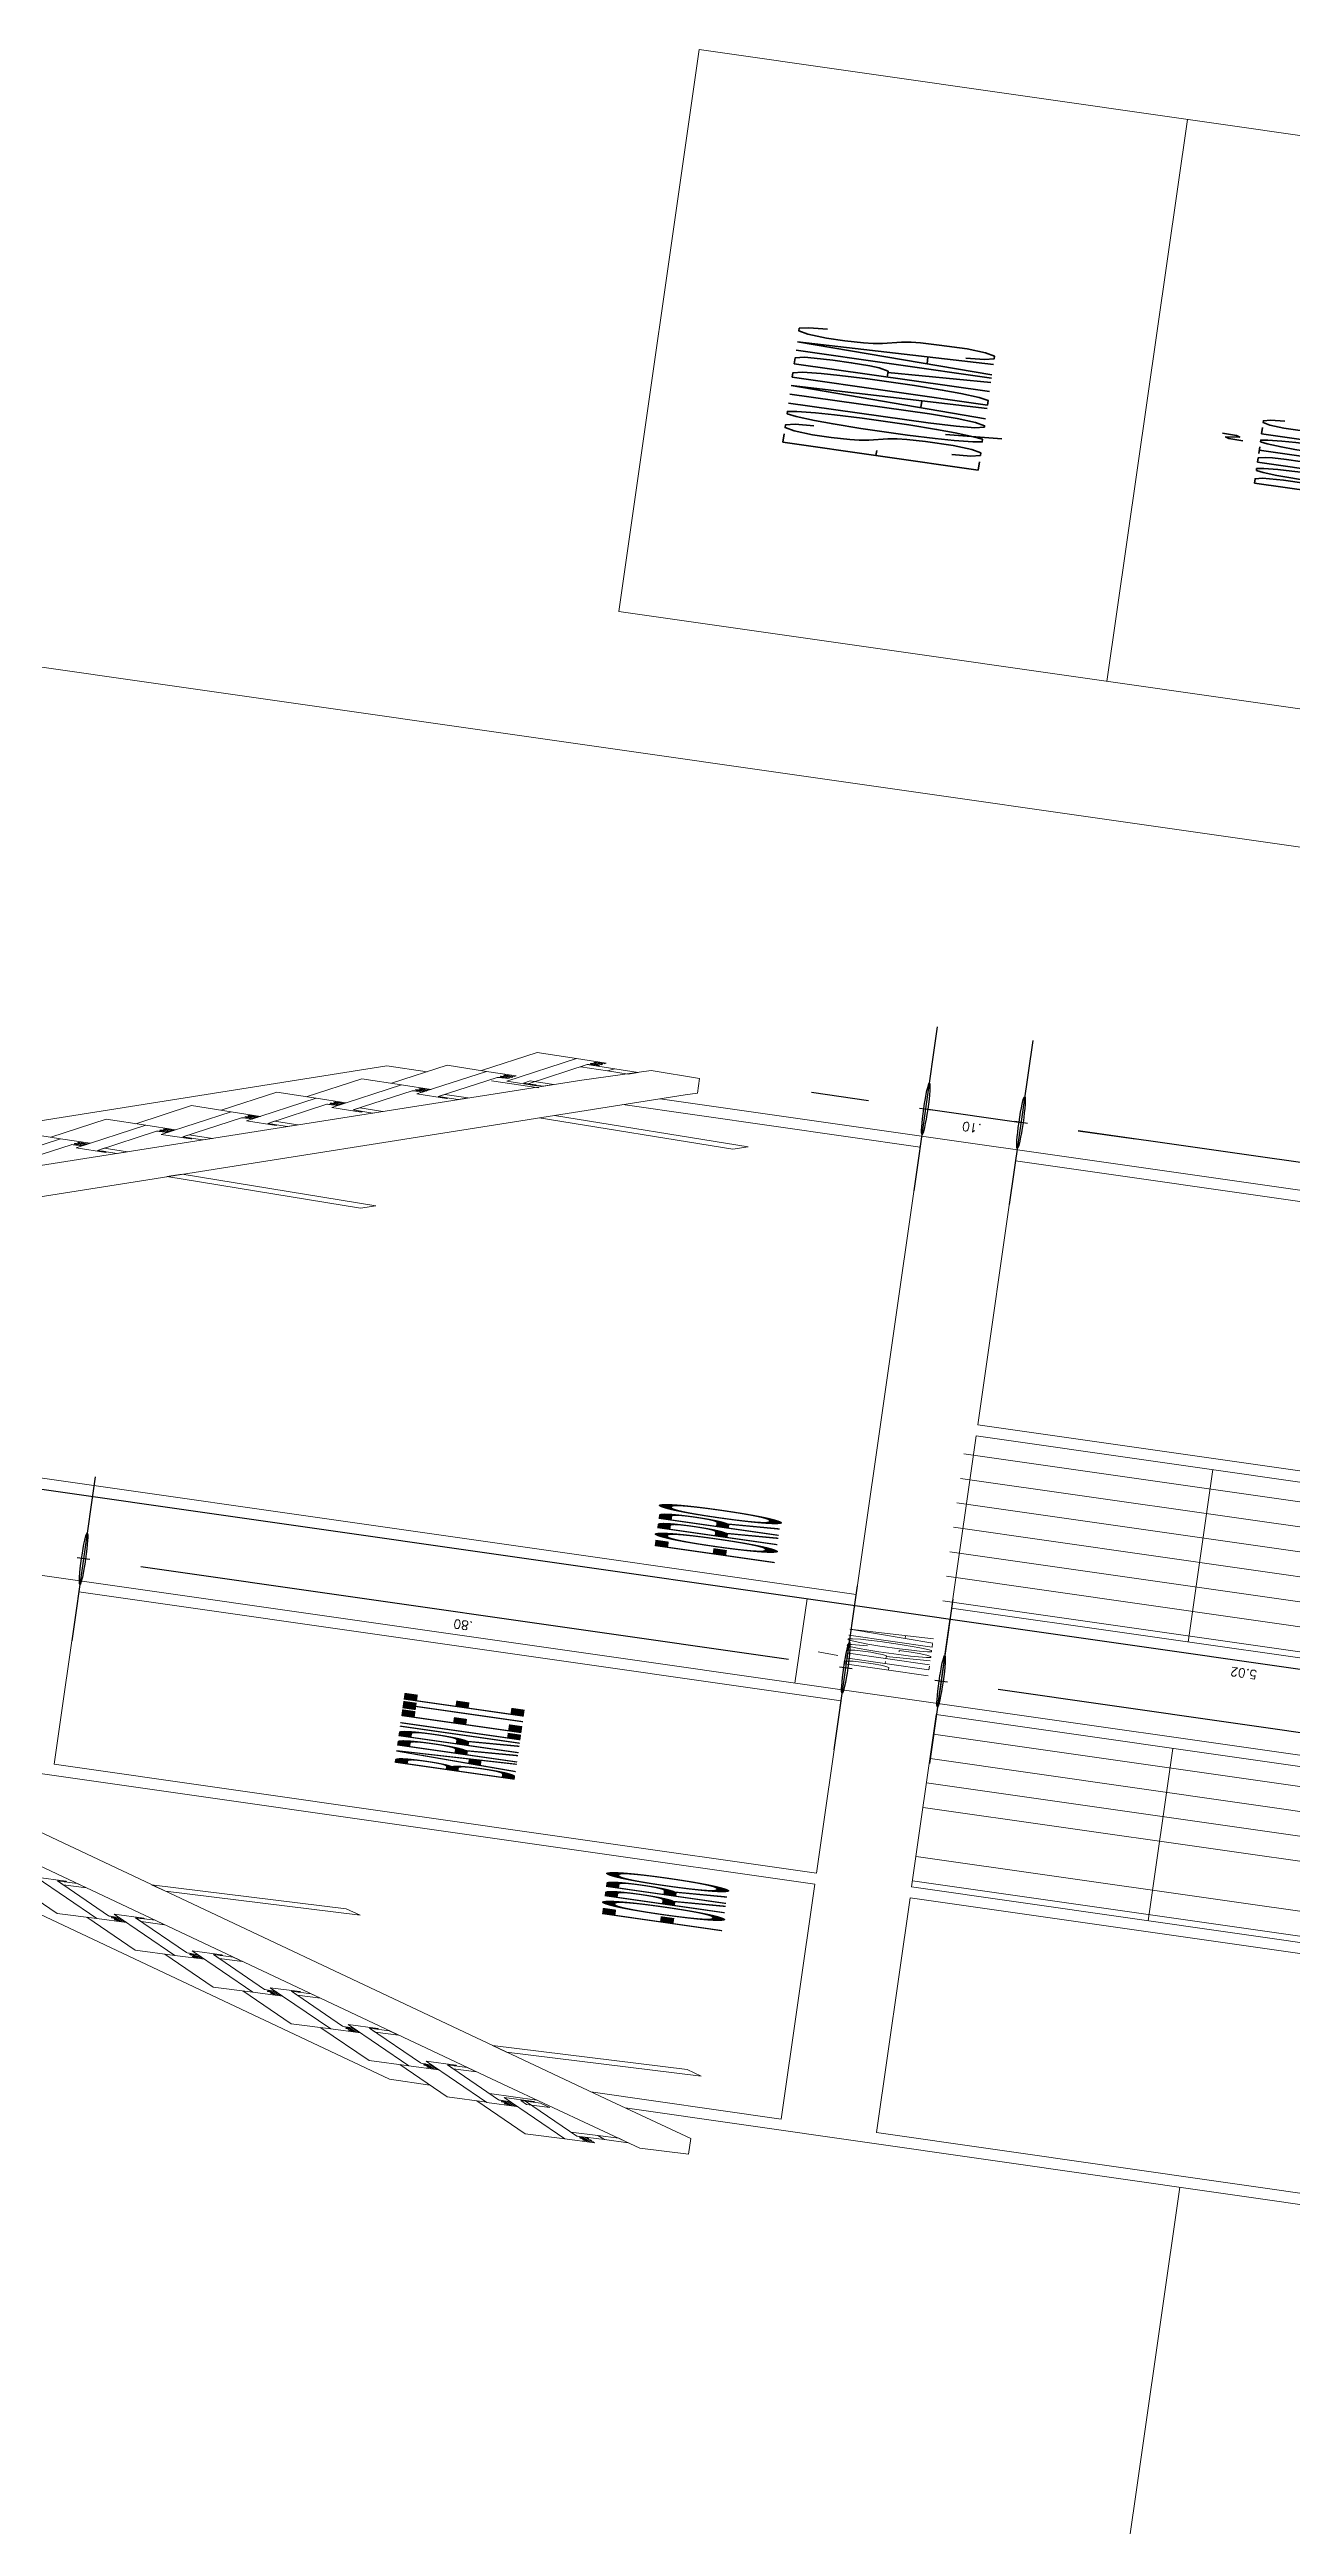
# Model space of a CAD drawing. Header units: millimetres. Extents: x -361192058 to 101130107379, y -14071650034 to 19218552450.
# Drawn here: x -133698.2 to -133621.5, y 41344 to 41496.9 of the extents above; entities that cross this region are included whole.
import ezdxf
from ezdxf.enums import TextEntityAlignment as Align

# ---------------------------------------------------------------- set-up
doc = ezdxf.new("R2010")
doc.units = ezdxf.units.MM
doc.header["$LTSCALE"] = 0.5
for name, color, linetype in [('02', 2, 'Continuous'), ('CERC02', 3, 'Continuous'), ('DIVERSOS', 4, 'Continuous'), ('GR_PENA_MEDIA', 7, 'Continuous'), ('HACH', 8, 'Continuous'), ('PAGPISO', 8, 'Continuous'), ('parede', 2, 'Continuous'), ('PISO', 8, 'Continuous'), ('telhas', 6, 'Continuous'), ('texto pequeno', 3, 'Continuous'), ('TEXTO2', 3, 'Continuous'), ('TXT_1', 3, 'Continuous')]:
    doc.layers.add(name, color=color, linetype=linetype)
doc.styles.add('ADITIVOCAD', font='ROMANS.shx')
doc.styles.add('SANSSERIF', font='sas_____.pfb', dxfattribs={"height": 1})
doc.styles.get("Standard").update_dxf_attribs({"font": 'txt.shx', "height": 0.12})
doc.dimstyles.new('ESCALA50', dxfattribs={"dimtxt": 0.1, "dimasz": 0.06, "dimexe": 0.18, "dimexo": 0.06, "dimgap": 0.1, "dimtad": 1, "dimzin": 4, "dimdsep": 46, "dimtxsty": 'Standard', "dimblk1": 'BOLA', "dimblk2": 'BOLA', "dimsah": 1, "dimcen": -0.06, "dimse1": 1, "dimse2": 1, "dimclrd": 7, "dimclrt": 3, "dimadec": 0, "dimazin": 0, "dimtfac": 1, "dimtix": 1, "dimtmove": 0, "dimatfit": 3, "dimldrblk": 'BOLA', "dimfxl": 0, "dimtolj": 1, "dimtzin": 4, "dimarcsym": 0})

# ---------------------------------------------------------------- blocks, each defined once
blk = doc.blocks.new('BOLA')
for p, q in [((0, -1.435), (0, 1.435)), ((-1.435, 0), (1.435, 0))]:
    blk.add_line(p, q)
blk.add_circle((0, 0), 0.452)
blk = doc.blocks.new('*D1712')
at = {"layer": 'Defpoints', "color": 0, "transparency": 16777216}
for p in [(4164.9995, 2408.0807), (4164.9995, 2408.0807), (4164.9995, 2403.0307)]:
    blk.add_point(p, dxfattribs=at)
at = {"layer": 'DIVERSOS', "color": 7, "lineweight": -2, "transparency": 16777216}
blk.add_line((4164.9995, 2403.0907), (4164.9995, 2408.0207), dxfattribs=at)
at = {"layer": 'DIVERSOS', "color": 7, "lineweight": -2, "transparency": 16777216, "xscale": 0.06, "yscale": 0.06, "zscale": 0.06}
for p, rotation in [((4164.9995, 2408.0807), 90), ((4164.9995, 2403.0307), 270)]:
    blk.add_blockref('BOLA', p, dxfattribs=dict(at, rotation=rotation))
at = {"layer": 'DIVERSOS', "color": 3, "lineweight": 18, "transparency": 16777216, "insert": (4164.8395, 2405.5557), "char_height": 0.12, "attachment_point": 5, "rotation": 90}
blk.add_mtext('\\A1;5.05', dxfattribs=at)
blk = doc.blocks.new('*D1708')
at = {"layer": '02', "color": 7, "lineweight": -2, "transparency": 16777216}
blk.add_line((4188.9826, 2403.1407), (4188.9826, 2405.8207), dxfattribs=at)
at = {"layer": 'Defpoints', "color": 0, "transparency": 16777216}
for p in [(4188.6121, 2405.8807), (4188.9826, 2405.8807), (4188.6121, 2403.0807)]:
    blk.add_point(p, dxfattribs=at)
at = {"layer": '02', "color": 7, "lineweight": -2, "transparency": 16777216, "xscale": 0.06, "yscale": 0.06, "zscale": 0.06}
for p, rotation in [((4188.9826, 2405.8807), 90), ((4188.9826, 2403.0807), 270)]:
    blk.add_blockref('BOLA', p, dxfattribs=dict(at, rotation=rotation))
at = {"layer": '02', "color": 3, "transparency": 16777216, "insert": (4188.8226, 2404.4807), "char_height": 0.12, "attachment_point": 5, "rotation": 90}
blk.add_mtext('\\A1;2.80', dxfattribs=at)
blk = doc.blocks.new('*D1709')
at = {"layer": '02', "color": 7, "lineweight": -2, "transparency": 16777216}
for p, q in [((4188.9826, 2406.0407), (4188.9826, 2406.1007)), ((4188.9826, 2405.9807), (4188.9826, 2405.8807)), ((4188.9826, 2405.8207), (4188.9826, 2405.7607))]:
    blk.add_line(p, q, dxfattribs=at)
at = {"layer": 'Defpoints', "color": 0, "transparency": 16777216}
for p in [(4188.4621, 2405.9807), (4188.4621, 2405.8807), (4188.9826, 2405.8807)]:
    blk.add_point(p, dxfattribs=at)
at = {"layer": '02', "color": 7, "lineweight": -2, "transparency": 16777216, "xscale": 0.06, "yscale": 0.06, "zscale": 0.06}
for p, rotation in [((4188.9826, 2405.9807), 270), ((4188.9826, 2405.8807), 90)]:
    blk.add_blockref('BOLA', p, dxfattribs=dict(at, rotation=rotation))
at = {"layer": '02', "color": 3, "transparency": 16777216, "insert": (4188.8226, 2405.9307), "char_height": 0.12, "attachment_point": 5, "rotation": 90}
blk.add_mtext('\\A1;.10', dxfattribs=at)
blk = doc.blocks.new('*D1710')
at = {"layer": '02', "color": 7, "lineweight": -2, "transparency": 16777216}
blk.add_line((4181.365, 2406.0407), (4181.365, 2406.7207), dxfattribs=at)
at = {"layer": 'Defpoints', "color": 0, "transparency": 16777216}
for p in [(4180.9121, 2406.7807), (4181.365, 2406.7807), (4180.9121, 2405.9807)]:
    blk.add_point(p, dxfattribs=at)
at = {"layer": '02', "color": 7, "lineweight": -2, "transparency": 16777216, "xscale": 0.06, "yscale": 0.06, "zscale": 0.06}
for p, rotation in [((4181.365, 2406.7807), 90), ((4181.365, 2405.9807), 270)]:
    blk.add_blockref('BOLA', p, dxfattribs=dict(at, rotation=rotation))
at = {"layer": '02', "color": 3, "transparency": 16777216, "insert": (4181.205, 2406.3807), "char_height": 0.12, "attachment_point": 5, "rotation": 90}
blk.add_mtext('\\A1;.80', dxfattribs=at)
blk = doc.blocks.new('*D1711')
at = {"layer": '02', "color": 7, "lineweight": -2, "transparency": 16777216}
blk.add_line((4181.3621, 2406.9407), (4181.3621, 2407.6207), dxfattribs=at)
at = {"layer": 'Defpoints', "color": 0, "transparency": 16777216}
for p in [(4180.9121, 2407.6807), (4181.3621, 2407.6807), (4180.9121, 2406.8807)]:
    blk.add_point(p, dxfattribs=at)
at = {"layer": '02', "color": 7, "lineweight": -2, "transparency": 16777216, "xscale": 0.06, "yscale": 0.06, "zscale": 0.06}
for p, rotation in [((4181.3621, 2407.6807), 90), ((4181.3621, 2406.8807), 270)]:
    blk.add_blockref('BOLA', p, dxfattribs=dict(at, rotation=rotation))
at = {"layer": '02', "color": 3, "transparency": 16777216, "insert": (4181.2021, 2407.2807), "char_height": 0.12, "attachment_point": 5, "rotation": 90}
blk.add_mtext('\\A1;.80', dxfattribs=at)
blk = doc.blocks.new('*D1713')
at = {"layer": '02', "color": 7, "lineweight": -2, "transparency": 16777216}
blk.add_line((4181.365, 2403.1207), (4181.365, 2405.8207), dxfattribs=at)
at = {"layer": 'Defpoints', "color": 0, "transparency": 16777216}
for p in [(4181.0621, 2405.8807), (4181.365, 2405.8807), (4181.0621, 2403.0607)]:
    blk.add_point(p, dxfattribs=at)
at = {"layer": '02', "color": 7, "lineweight": -2, "transparency": 16777216, "xscale": 0.06, "yscale": 0.06, "zscale": 0.06}
for p, rotation in [((4181.365, 2405.8807), 90), ((4181.365, 2403.0607), 270)]:
    blk.add_blockref('BOLA', p, dxfattribs=dict(at, rotation=rotation))
at = {"layer": '02', "color": 3, "transparency": 16777216, "insert": (4181.205, 2404.4707), "char_height": 0.12, "attachment_point": 5, "rotation": 90}
blk.add_mtext('\\A1;2.82', dxfattribs=at)
blk = doc.blocks.new('*D1714')
at = {"layer": '02', "color": 7, "lineweight": -2, "transparency": 16777216}
blk.add_line((4182.2121, 2408.0207), (4182.2121, 2403.1207), dxfattribs=at)
at = {"layer": 'Defpoints', "color": 0, "transparency": 16777216}
for p in [(4182.2121, 2408.0807), (4182.2121, 2403.0607), (4182.2121, 2403.0607)]:
    blk.add_point(p, dxfattribs=at)
at = {"layer": '02', "color": 7, "lineweight": -2, "transparency": 16777216, "xscale": 0.06, "yscale": 0.06, "zscale": 0.06}
for p, rotation in [((4182.2121, 2408.0807), 90), ((4182.2121, 2403.0607), 270)]:
    blk.add_blockref('BOLA', p, dxfattribs=dict(at, rotation=rotation))
at = {"layer": '02', "color": 3, "transparency": 16777216, "insert": (4182.0521, 2405.5707), "char_height": 0.12, "attachment_point": 5, "rotation": 90}
blk.add_mtext('\\A1;5.02', dxfattribs=at)
blk = doc.blocks.new('APROVADO QUADRA 21.2 MBVII')
at = {"layer": '02', "lineweight": 18}
blk.add_lwpolyline([(4162.2158, 2400.3622), (4193.1945, 2400.3622), (4193.1945, 2409.6094), (4162.2158, 2409.6094)], close=True, dxfattribs=at)
at = {"layer": 'CERC02', "lineweight": 18}
for p, q in [((4195.0398, 2406.3695), (4195.0398, 2401.9125)), ((4195.0398, 2406.3695), (4202.7027, 2406.3695)), ((4195.0398, 2406.3695), (4195.0398, 2401.7076)), ((4202.7027, 2406.3695), (4202.7027, 2401.9125)), ((4202.7027, 2406.3695), (4202.7027, 2401.7076)), ((4195.0398, 2405.8572), (4202.7027, 2405.8572))]:
    blk.add_line(p, q, dxfattribs=at)
at = {"layer": 'DIVERSOS', "lineweight": 18}
blk.add_line((4182.2121, 2406.0307), (4181.0621, 2406.0307), dxfattribs=at)
at = {"layer": 'GR_PENA_MEDIA', "lineweight": 18}
for points in [[(4186.9326, 2406.8661), (4186.9391, 2406.9076), (4186.5916, 2406.9622)], [(4187.2752, 2406.7805), (4187.2817, 2406.822), (4186.9342, 2406.8765)], [(4176.5825, 2406.7142), (4176.576, 2406.7557), (4176.9235, 2406.8103)], [(4187.6178, 2406.6948), (4187.6243, 2406.7363), (4187.2768, 2406.7909)], [(4176.2399, 2406.6286), (4176.2334, 2406.6701), (4176.5809, 2406.7246)], [(4187.9604, 2406.6092), (4187.9669, 2406.6507), (4187.6194, 2406.7052)], [(4175.8973, 2406.5429), (4175.8908, 2406.5844), (4176.2383, 2406.6389)], [(4188.303, 2406.5235), (4188.3095, 2406.565), (4187.962, 2406.6196)], [(4175.5547, 2406.4573), (4175.5481, 2406.4988), (4175.8956, 2406.5533)], [(4188.6456, 2406.4379), (4188.6522, 2406.4794), (4188.3047, 2406.5339)], [(4175.212, 2406.3716), (4175.2055, 2406.4131), (4175.553, 2406.4676)], [(4188.9883, 2406.3472), (4188.9948, 2406.3887), (4188.6473, 2406.4433)], [(4174.8769, 2406.286), (4174.8704, 2406.3274), (4175.2106, 2406.3808)], [(4174.5343, 2406.2003), (4174.5278, 2406.2418), (4174.8753, 2406.2963)]]:
    blk.add_lwpolyline(points, dxfattribs=at)
for points in [[(4186.8843, 2406.7955), (4186.8434, 2406.8057), (4186.8466, 2406.8265), (4186.8881, 2406.82)], [(4176.9734, 2406.7292), (4177.0143, 2406.7395), (4177.011, 2406.7602), (4176.9696, 2406.7537)], [(4187.2269, 2406.7099), (4187.186, 2406.7201), (4187.1893, 2406.7408), (4187.2307, 2406.7343)], [(4176.6308, 2406.6436), (4176.6717, 2406.6538), (4176.6684, 2406.6746), (4176.6269, 2406.6681)], [(4187.5695, 2406.6242), (4187.5286, 2406.6344), (4187.5319, 2406.6552), (4187.5734, 2406.6487)], [(4176.2882, 2406.5579), (4176.3291, 2406.5682), (4176.3258, 2406.5889), (4176.2843, 2406.5824)], [(4187.9121, 2406.5386), (4187.8712, 2406.5488), (4187.8745, 2406.5695), (4187.916, 2406.563)], [(4175.9456, 2406.4723), (4175.9865, 2406.4825), (4175.9832, 2406.5033), (4175.9417, 2406.4967)], [(4188.2547, 2406.4529), (4188.2138, 2406.4631), (4188.2171, 2406.4839), (4188.2586, 2406.4774)], [(4175.6029, 2406.3866), (4175.6438, 2406.3969), (4175.6406, 2406.4176), (4175.5991, 2406.4111)], [(4188.5974, 2406.3673), (4188.5564, 2406.3775), (4188.5597, 2406.3982), (4188.6012, 2406.3917)], [(4188.5974, 2406.3673), (4188.5564, 2406.3775), (4188.5597, 2406.3982), (4188.6012, 2406.3917)], [(4175.2603, 2406.301), (4175.3012, 2406.3112), (4175.298, 2406.332), (4175.2565, 2406.3254)], [(4175.2603, 2406.301), (4175.3012, 2406.3112), (4175.298, 2406.332), (4175.2565, 2406.3254)], [(4188.9279, 2406.3354), (4188.8865, 2406.3419), (4188.882, 2406.3137), (4188.9234, 2406.3063)], [(4188.8786, 2406.2919), (4188.9195, 2406.2817), (4188.9234, 2406.3063), (4188.882, 2406.3137)], [(4174.9252, 2406.2203), (4174.9661, 2406.2306), (4174.9629, 2406.2513), (4174.9214, 2406.2448)], [(4174.5946, 2406.1885), (4174.6361, 2406.195), (4174.6405, 2406.1668), (4174.5992, 2406.1594)], [(4174.644, 2406.145), (4174.6031, 2406.1348), (4174.5992, 2406.1594), (4174.6405, 2406.1668)]]:
    blk.add_lwpolyline(points, close=True, dxfattribs=at)
at = {"layer": 'HACH', "lineweight": 18}
for p, q in [((4182.2121, 2405.8807), (4181.0621, 2405.8807)), ((4167.2621, 2405.5607), (4175.0621, 2405.5607))]:
    blk.add_line(p, q, dxfattribs=at)
at = {"layer": 'PAGPISO', "lineweight": 18}
for p, q in [((4188.527, 2406.499), (4188.527, 2406.5413)), ((4188.527, 2406.3817), (4188.527, 2406.4314)), ((4174.9956, 2406.3471), (4174.9956, 2406.3894)), ((4174.9956, 2406.2348), (4174.9956, 2406.2845))]:
    blk.add_line(p, q, dxfattribs=at)
at = {"layer": 'parede', "lineweight": 18}
for p, q in [((4181.0621, 2408.0807), (4181.0621, 2405.8807)), ((4182.2121, 2408.0807), (4182.2121, 2405.8807)), ((4182.3621, 2408.0807), (4182.3621, 2405.9807)), ((4178.4121, 2408.0607), (4178.4121, 2406.2307)), ((4178.5621, 2406.7807), (4178.5621, 2406.2307)), ((4180.9121, 2406.7807), (4178.5621, 2406.7807)), ((4180.9121, 2406.7807), (4180.9121, 2405.9807)), ((4188.4621, 2405.9807), (4188.4621, 2406.2928)), ((4188.6121, 2406.2553), (4188.6121, 2403.0607)), ((4178.4121, 2406.2307), (4178.4121, 2405.9807)), ((4178.5621, 2406.2307), (4178.5621, 2405.9807)), ((4175.2121, 2405.9807), (4175.2121, 2406.1807)), ((4175.0621, 2406.1428), (4175.0621, 2403.0607)), ((4175.2121, 2405.9807), (4178.4121, 2405.9807)), ((4178.5621, 2405.9807), (4180.9121, 2405.9807)), ((4182.3621, 2405.9807), (4188.4621, 2405.9807)), ((4175.2121, 2405.8807), (4175.2121, 2403.0807)), ((4175.2121, 2405.8807), (4178.4121, 2405.8807)), ((4178.4121, 2405.8807), (4178.4121, 2403.0807)), ((4178.5621, 2405.8807), (4178.5621, 2403.0607)), ((4178.5621, 2405.8807), (4180.9121, 2405.8807)), ((4180.9121, 2405.8807), (4180.9121, 2403.0607)), ((4181.0621, 2405.8807), (4181.0621, 2403.0607)), ((4182.2121, 2405.8807), (4182.2121, 2403.0607)), ((4182.3621, 2405.8807), (4182.3621, 2403.0607)), ((4182.3621, 2405.8807), (4184.7121, 2405.8807)), ((4184.7121, 2405.8807), (4184.7121, 2403.0607)), ((4184.8621, 2405.8807), (4184.8621, 2403.0807)), ((4184.8621, 2405.8807), (4188.4621, 2405.8807)), ((4188.4621, 2405.8807), (4188.4621, 2403.0807))]:
    blk.add_line(p, q, dxfattribs=at)
at = {"layer": 'PISO', "lineweight": 18}
for p, q in [((4182.3621, 2408.0807), (4188.527, 2406.5413)), ((4182.3621, 2407.9261), (4188.7121, 2406.3386)), ((4182.3621, 2407.8178), (4188.7121, 2406.2303)), ((4178.4121, 2407.2435), (4174.9956, 2406.3894)), ((4178.4121, 2407.0889), (4175.1456, 2406.2723)), ((4178.4121, 2406.9807), (4175.1456, 2406.1641)), ((4188.7121, 2406.3386), (4188.9715, 2406.2687)), ((4175.1456, 2406.2723), (4174.551, 2406.1218)), ((4188.9588, 2406.2178), (4188.9715, 2406.2687)), ((4188.7121, 2406.2303), (4188.7557, 2406.2178)), ((4188.9588, 2406.2178), (4188.7557, 2406.2178)), ((4175.1456, 2406.1641), (4174.7802, 2406.0709)), ((4174.5638, 2406.0709), (4174.551, 2406.1218)), ((4174.5638, 2406.0709), (4174.7802, 2406.0709)), ((4182.4458, 2404.8257), (4182.4458, 2405.8907)), ((4182.7792, 2403.0607), (4182.7792, 2405.8907)), ((4183.1126, 2404.7082), (4183.1126, 2405.8907)), ((4183.4459, 2405.2132), (4183.4459, 2405.8907)), ((4183.7793, 2404.6767), (4183.7793, 2405.8907)), ((4184.1127, 2405.2132), (4184.1127, 2405.8907)), ((4184.4461, 2404.0517), (4184.4461, 2405.8907)), ((4178.6458, 2405.1632), (4178.6458, 2405.8807)), ((4178.9792, 2405.1632), (4178.9792, 2405.8807)), ((4179.6459, 2405.2132), (4179.6459, 2405.8807)), ((4179.9793, 2404.6767), (4179.9793, 2405.8807)), ((4180.3127, 2405.2132), (4180.3127, 2405.8807)), ((4180.6461, 2405.1887), (4180.6461, 2405.8807)), ((4178.5621, 2405.6324), (4180.9121, 2405.6324)), ((4182.3621, 2405.6324), (4184.7121, 2405.6324))]:
    blk.add_line(p, q, dxfattribs=at)
at = {"layer": 'telhas', "lineweight": 18}
for p, q in [((4186.6285, 2406.7512), (4186.5776, 2406.5475)), ((4186.6285, 2406.7512), (4186.6897, 2406.7359)), ((4186.6897, 2406.7359), (4186.6387, 2406.5322)), ((4177.1404, 2406.6628), (4177.0793, 2406.6475)), ((4177.1404, 2406.6628), (4177.1914, 2406.4591)), ((4177.0793, 2406.6475), (4177.1303, 2406.4438)), ((4186.5776, 2406.5475), (4186.6387, 2406.5322)), ((4177.1914, 2406.4591), (4177.1303, 2406.4438)), ((4188.126, 2406.3769), (4188.075, 2406.1731)), ((4188.1871, 2406.3616), (4188.1361, 2406.1579)), ((4175.643, 2406.2884), (4175.5819, 2406.2731)), ((4175.643, 2406.2884), (4175.694, 2406.0847)), ((4175.5819, 2406.2731), (4175.6328, 2406.0694)), ((4188.075, 2406.1731), (4188.1361, 2406.1579)), ((4175.694, 2406.0847), (4175.6328, 2406.0694))]:
    blk.add_line(p, q, dxfattribs=at)
at = {"layer": 'telhas', "lineweight": 18, "flags": 128}
for points in [[(4186.9326, 2406.8661), (4186.9277, 2406.835), (4186.9173, 2406.8367), (4186.9181, 2406.8418, 0.414214), (4186.9138, 2406.8478), (4186.9138, 2406.8478, 0.414214), (4186.9078, 2406.8435), (4186.9069, 2406.8383), (4186.8966, 2406.8399), (4186.8974, 2406.8451, 0.414214), (4186.893, 2406.8511), (4186.893, 2406.8511, 0.414214), (4186.887, 2406.8467), (4186.8862, 2406.8415), (4186.8758, 2406.8432), (4186.8766, 2406.8484, 0.414214), (4186.8723, 2406.8544), (4186.504, 2406.9121), (4186.5032, 2406.907, -0.414214), (4186.4972, 2406.9026), (4186.492, 2406.9034), (4186.4969, 2406.9345)], [(4187.2752, 2406.7805), (4187.2703, 2406.7494), (4187.2599, 2406.751), (4187.2607, 2406.7562, 0.414214), (4187.2564, 2406.7622), (4187.2564, 2406.7622, 0.414214), (4187.2504, 2406.7578), (4187.2496, 2406.7526), (4187.2392, 2406.7543), (4187.24, 2406.7594, 0.414214), (4187.2356, 2406.7654), (4187.2356, 2406.7654, 0.414214), (4187.2296, 2406.7611), (4187.2288, 2406.7559), (4187.2184, 2406.7575), (4187.2193, 2406.7627, 0.414214), (4187.2149, 2406.7687), (4186.8466, 2406.8265), (4186.8458, 2406.8213, -0.414214), (4186.8398, 2406.8169), (4186.8346, 2406.8177), (4186.8395, 2406.8489)], [(4176.5825, 2406.7142), (4176.5874, 2406.6831), (4176.5978, 2406.6847), (4176.5969, 2406.6899, -0.414214), (4176.6013, 2406.6959), (4176.6013, 2406.6959, -0.414214), (4176.6073, 2406.6915), (4176.6081, 2406.6864), (4176.6185, 2406.688), (4176.6177, 2406.6932, -0.414214), (4176.6221, 2406.6992), (4176.6221, 2406.6992, -0.414214), (4176.6281, 2406.6948), (4176.6289, 2406.6896), (4176.6392, 2406.6912), (4176.6384, 2406.6964, -0.414214), (4176.6428, 2406.7024), (4177.011, 2406.7602), (4177.0119, 2406.755, 0.414214), (4177.0179, 2406.7507), (4177.023, 2406.7515), (4177.0182, 2406.7826)], [(4187.6178, 2406.6948), (4187.6129, 2406.6637), (4187.6025, 2406.6654), (4187.6034, 2406.6705, 0.414214), (4187.599, 2406.6765), (4187.599, 2406.6765, 0.414214), (4187.593, 2406.6722), (4187.5922, 2406.667), (4187.5818, 2406.6686), (4187.5826, 2406.6738, 0.414214), (4187.5782, 2406.6798), (4187.5782, 2406.6798, 0.414214), (4187.5722, 2406.6754), (4187.5714, 2406.6702), (4187.5611, 2406.6719), (4187.5619, 2406.677, 0.414214), (4187.5575, 2406.6831), (4187.1893, 2406.7408), (4187.1884, 2406.7357, -0.414214), (4187.1824, 2406.7313), (4187.1772, 2406.7321), (4187.1821, 2406.7632)], [(4176.2399, 2406.6286), (4176.2448, 2406.5975), (4176.2551, 2406.5991), (4176.2543, 2406.6043, -0.414214), (4176.2587, 2406.6103), (4176.2587, 2406.6103, -0.414214), (4176.2647, 2406.6059), (4176.2655, 2406.6007), (4176.2759, 2406.6023), (4176.2751, 2406.6075, -0.414214), (4176.2794, 2406.6135), (4176.2794, 2406.6135, -0.414214), (4176.2854, 2406.6091), (4176.2863, 2406.604), (4176.2966, 2406.6056), (4176.2958, 2406.6108, -0.414214), (4176.3002, 2406.6168), (4176.6684, 2406.6746), (4176.6692, 2406.6694, 0.414214), (4176.6752, 2406.665), (4176.6804, 2406.6658), (4176.6755, 2406.6969)], [(4187.9604, 2406.6092), (4187.9555, 2406.5781), (4187.9452, 2406.5797), (4187.946, 2406.5849, 0.414214), (4187.9416, 2406.5909), (4187.9416, 2406.5909, 0.414214), (4187.9356, 2406.5865), (4187.9348, 2406.5813), (4187.9244, 2406.583), (4187.9252, 2406.5881, 0.414214), (4187.9209, 2406.5941), (4187.9209, 2406.5941, 0.414214), (4187.9149, 2406.5898), (4187.914, 2406.5846), (4187.9037, 2406.5862), (4187.9045, 2406.5914, 0.414214), (4187.9001, 2406.5974), (4187.5319, 2406.6552), (4187.531, 2406.65, -0.414214), (4187.525, 2406.6456), (4187.5199, 2406.6464), (4187.5247, 2406.6776)], [(4175.8973, 2406.5429), (4175.9022, 2406.5118), (4175.9125, 2406.5134), (4175.9117, 2406.5186, -0.414214), (4175.9161, 2406.5246), (4175.9161, 2406.5246, -0.414214), (4175.9221, 2406.5202), (4175.9229, 2406.5151), (4175.9333, 2406.5167), (4175.9325, 2406.5219, -0.414214), (4175.9368, 2406.5279), (4175.9368, 2406.5279, -0.414214), (4175.9428, 2406.5235), (4175.9436, 2406.5183), (4175.954, 2406.5199), (4175.9532, 2406.5251, -0.414214), (4175.9576, 2406.5311), (4176.3258, 2406.5889), (4176.3266, 2406.5837, 0.414214), (4176.3326, 2406.5794), (4176.3378, 2406.5802), (4176.3329, 2406.6113)], [(4188.303, 2406.5235), (4188.2981, 2406.4924), (4188.2878, 2406.494), (4188.2886, 2406.4992, 0.414214), (4188.2842, 2406.5052), (4188.2842, 2406.5052, 0.414214), (4188.2782, 2406.5009), (4188.2774, 2406.4957), (4188.267, 2406.4973), (4188.2678, 2406.5025, 0.414214), (4188.2635, 2406.5085), (4188.2635, 2406.5085, 0.414214), (4188.2575, 2406.5041), (4188.2567, 2406.4989), (4188.2463, 2406.5006), (4188.2471, 2406.5057, 0.414214), (4188.2427, 2406.5117), (4187.8745, 2406.5695), (4187.8737, 2406.5643, -0.414214), (4187.8677, 2406.56), (4187.8625, 2406.5608), (4187.8674, 2406.5919)], [(4175.5547, 2406.4573), (4175.5595, 2406.4261), (4175.5699, 2406.4278), (4175.5691, 2406.433, -0.414214), (4175.5735, 2406.439), (4175.5735, 2406.439, -0.414214), (4175.5795, 2406.4346), (4175.5803, 2406.4294), (4175.5907, 2406.431), (4175.5898, 2406.4362, -0.414214), (4175.5942, 2406.4422), (4175.5942, 2406.4422, -0.414214), (4175.6002, 2406.4378), (4175.601, 2406.4327), (4175.6114, 2406.4343), (4175.6106, 2406.4395, -0.414214), (4175.615, 2406.4455), (4175.9832, 2406.5033), (4175.984, 2406.4981, 0.414214), (4175.99, 2406.4937), (4175.9952, 2406.4945), (4175.9903, 2406.5256)], [(4188.6456, 2406.4379), (4188.6408, 2406.4068), (4188.6304, 2406.4084), (4188.6312, 2406.4136, 0.414214), (4188.6268, 2406.4196), (4188.6268, 2406.4196, 0.414214), (4188.6208, 2406.4152), (4188.62, 2406.41), (4188.6096, 2406.4116), (4188.6105, 2406.4168, 0.414214), (4188.6061, 2406.4228), (4188.6061, 2406.4228, 0.414214), (4188.6001, 2406.4185), (4188.5993, 2406.4133), (4188.5889, 2406.4149), (4188.5897, 2406.4201, 0.414214), (4188.5853, 2406.4261), (4188.2171, 2406.4839), (4188.2163, 2406.4787, -0.414214), (4188.2103, 2406.4743), (4188.2051, 2406.4751), (4188.21, 2406.5063)], [(4175.212, 2406.3716), (4175.2169, 2406.3405), (4175.2273, 2406.3421), (4175.2265, 2406.3473, -0.414214), (4175.2309, 2406.3533), (4175.2309, 2406.3533, -0.414214), (4175.2369, 2406.3489), (4175.2377, 2406.3437), (4175.248, 2406.3454), (4175.2472, 2406.3506, -0.414214), (4175.2516, 2406.3566), (4175.2516, 2406.3566, -0.414214), (4175.2576, 2406.3522), (4175.2584, 2406.347), (4175.2688, 2406.3486), (4175.268, 2406.3538, -0.414214), (4175.2723, 2406.3598), (4175.6406, 2406.4176), (4175.6414, 2406.4124, 0.414214), (4175.6474, 2406.408), (4175.6526, 2406.4089), (4175.6477, 2406.44)], [(4188.9883, 2406.3472), (4188.9834, 2406.3161), (4188.973, 2406.3177), (4188.9738, 2406.3229, 0.414214), (4188.9694, 2406.3289), (4188.9694, 2406.3289, 0.414214), (4188.9634, 2406.3246), (4188.9626, 2406.3194), (4188.9523, 2406.321), (4188.9531, 2406.3262, 0.414214), (4188.9487, 2406.3322), (4188.9487, 2406.3322, 0.414214), (4188.9427, 2406.3278), (4188.9419, 2406.3226), (4188.9315, 2406.3243), (4188.9323, 2406.3294, 0.414214), (4188.9279, 2406.3354), (4188.5597, 2406.3932), (4188.5589, 2406.388, -0.414214), (4188.5529, 2406.3837), (4188.5477, 2406.3845), (4188.5526, 2406.4156)], [(4174.8694, 2406.286), (4174.8743, 2406.2548), (4174.8847, 2406.2565), (4174.8839, 2406.2617, -0.414214), (4174.8882, 2406.2677), (4174.8882, 2406.2677, -0.414214), (4174.8942, 2406.2633), (4174.8951, 2406.2581), (4174.9054, 2406.2597), (4174.9046, 2406.2649, -0.414214), (4174.909, 2406.2709), (4174.909, 2406.2709, -0.414214), (4174.915, 2406.2665), (4174.9158, 2406.2614), (4174.9262, 2406.263), (4174.9254, 2406.2682, -0.414214), (4174.9297, 2406.2742), (4175.298, 2406.332), (4175.2988, 2406.3268, 0.414214), (4175.3048, 2406.3224), (4175.31, 2406.3232), (4175.3051, 2406.3543)], [(4174.5343, 2406.2003), (4174.5392, 2406.1692), (4174.5496, 2406.1708), (4174.5488, 2406.176, -0.414214), (4174.5531, 2406.182), (4174.5531, 2406.182, -0.414214), (4174.5591, 2406.1776), (4174.5599, 2406.1724), (4174.5703, 2406.1741), (4174.5695, 2406.1793, -0.414214), (4174.5739, 2406.1853), (4174.5739, 2406.1853, -0.414214), (4174.5799, 2406.1809), (4174.5807, 2406.1757), (4174.5911, 2406.1773), (4174.5902, 2406.1825, -0.414214), (4174.5946, 2406.1885), (4174.9629, 2406.2463), (4174.9637, 2406.2411, 0.414214), (4174.9697, 2406.2367), (4174.9749, 2406.2376), (4174.97, 2406.2687)]]:
    blk.add_lwpolyline(points, format="xyb", close=True, dxfattribs=at)
at = {"color": 0, "lineweight": 13, "flags": 8}
for p in [(4700.7247, 2280.1125), (4699.5738, 2277.8964), (4702.3546, 2276.195), (4703.6722, 2274.085), (4699.8445, 2272.2194), (4703.0488, 2270.137), (4703.0877, 2267.9803), (4700.6523, 2261.5216), (4700.7007, 2257.1593)]:
    blk.add_attdef('NIVEL', p, '', height=0.075, dxfattribs=at)
for rotation, width, p in [(90, 0.8, (4700.8205, 2275.7521)), (270, 0.6, (4703.8437, 2274.9021)), (90, 0.8, (4701.5575, 2268.5021)), (180, 0.6, (4651.1817, 2236.1931))]:
    blk.add_attdef('$PORTA', text='', height=0.09, rotation=rotation, dxfattribs=dict(at, width=width)).set_placement(p, align=Align.MIDDLE)
for p in [(4654.176, 2240.463), (4648.499, 2240.1923), (4637.8012, 2239.3845), (4633.4388, 2239.3361), (4656.3921, 2239.3121), (4652.4746, 2237.6822), (4646.4166, 2236.988), (4644.2598, 2236.9491), (4650.3646, 2236.3646)]:
    blk.add_attdef('NIVEL', p, '', height=0.075, rotation=270, dxfattribs=at)
at = {"color": 0, "lineweight": 13, "width": 0.8, "flags": 8}
for p in [(4652.0317, 2239.2163), (4644.7817, 2238.4793)]:
    blk.add_attdef('$PORTA', text='', height=0.09, dxfattribs=at).set_placement(p, align=Align.MIDDLE)
at = {"layer": 'texto pequeno', "lineweight": 18, "style": 'SANSSERIF'}
for s, p in [('BARRILETE', (4179.2198, 2406.3048)), ('FORRO', (4177.5928, 2406.0692)), ('FORRO', (4182.6105, 2406.0692))]:
    blk.add_text(s, height=0.126, dxfattribs=at).set_placement(p)
at = {"layer": 'TEXTO2', "lineweight": 18, "ltscale": 0.4, "style": 'ADITIVOCAD'}
blk.add_text('PÉRGOLA', height=0.08748, dxfattribs=at).set_placement((4181.4007, 2405.8949))
at = {"layer": 'TXT_1', "lineweight": 18}
for s, height, p in [('ESQUADRIAS', 0.20492, (4198.4102, 2406.1134)), ('PORTÕES', 0.15369, (4198.4102, 2405.6779))]:
    blk.add_text(s, height=height, dxfattribs=at).set_placement(p, align=Align.MIDDLE)
at = {"layer": '02', "color": 6}
for base, p1, p2, picture, middle in [((4182.2121, 2403.0607), (4182.2121, 2408.0807), (4182.2121, 2403.0607), '*D1714', (4182.0521, 2405.5707)), ((4181.3621, 2407.6807), (4180.9121, 2406.8807), (4180.9121, 2407.6807), '*D1711', (4181.2021, 2407.2807)), ((4181.365, 2406.7807), (4180.9121, 2405.9807), (4180.9121, 2406.7807), '*D1710', (4181.205, 2406.3807)), ((4188.9826, 2405.8807), (4188.4621, 2405.9807), (4188.4621, 2405.8807), '*D1709', (4188.8226, 2405.9307)), ((4181.365, 2405.8807), (4181.0621, 2403.0607), (4181.0621, 2405.8807), '*D1713', (4181.205, 2404.4707)), ((4188.9826, 2405.8807), (4188.6121, 2403.0807), (4188.6121, 2405.8807), '*D1708', (4188.8226, 2404.4807))]:
    dim = blk.add_linear_dim(base=base, p1=p1, p2=p2, angle=90, dimstyle='ESCALA50', override={"dimfxl": 0.18}, dxfattribs=at)
    dim.commit()
    dim.dimension.update_dxf_attribs({"geometry": picture, "text_midpoint": middle})
at = {"layer": 'DIVERSOS', "lineweight": 18}
dim = blk.add_linear_dim(base=(4164.9995, 2408.0807), p1=(4164.9995, 2403.0307), p2=(4164.9995, 2408.0807), angle=90, dimstyle='ESCALA50', dxfattribs=at)
dim.commit()
dim.dimension.update_dxf_attribs({"geometry": '*D1712', "text_midpoint": (4164.8395, 2405.5557)})

msp = doc.modelspace()

# ---------------------------------------------------------------- block references
at = {"layer": '02', "color": 0, "lineweight": 30, "xscale": -4.574818403918471, "yscale": -59.40450511825884, "zscale": 4.574818403918471, "rotation": 261.8606972171988}
msp.add_blockref('APROVADO QUADRA 21.2 MBVII', (5129.041, 2225.201), dxfattribs=at)

doc.saveas('drawing.dxf')
